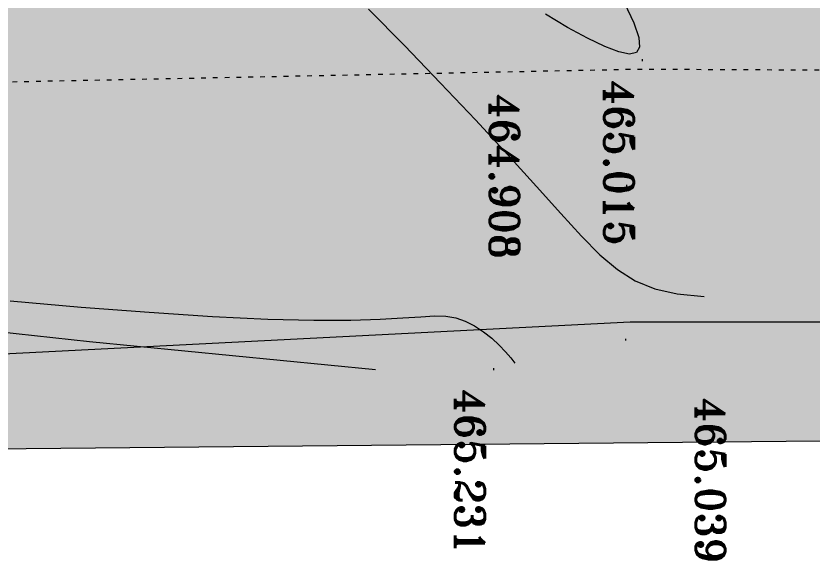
# Model space of a CAD drawing. Header units: millimetres. Extents: x 132836 to 1862386, y -330276 to -143438.
# Drawn here: x 230308 to 250557, y -297015 to -283199 of the extents above; entities that cross this region are included whole.
import ezdxf

# ---------------------------------------------------------------- set-up
doc = ezdxf.new("R2010")
doc.units = ezdxf.units.MM
doc.header["$MEASUREMENT"] = 0
doc.linetypes.add('ACAD_ISO03W100', pattern=[300, 120, -180])
for name, color, linetype in [('Nouveau_CN_01_00', 7, 'Continuous'), ('Nouveau_CN_02_00', 7, 'Continuous'), ('Nouveau_rg', 7, 'Continuous'), ('Nouveau_TopoAlt', 7, 'Continuous'), ('Nouveau_TopoJIS', 7, 'Continuous')]:
    doc.layers.add(name, color=color, linetype=linetype)
doc.styles.add('STYLE_GENERE_5', font='romant.shx')

msp = doc.modelspace()

# ---------------------------------------------------------------- hatches: boundary and pattern name
at = {"linetype": 'Continuous', "lineweight": 0, "true_color": 0x6f6f6f}
h = msp.add_hatch(color=8, dxfattribs=at)
h.paths.add_polyline_path([(141848.442, -275935.042), (141848.442, -295062.571), (269220.821, -293826.868), (269220.821, -270902.734), (268763.049, -270902.734), (254213.6, -271040.575), (254213.6, -163437.635), (153156.2, -163437.635), (153156.2, -271040.575), (153182.962, -271040.57), (153183.146, -272000.514, -0.409427364), (149183.681, -275935.042)])
h.paths.add_polyline_path([(158435.584, -260639.953), (155145.584, -260639.953), (155145.584, -248364.953), (155145.584, -243089.974), (155145.584, -242189.974), (158435.584, -242189.974)], flags=0)
h.paths.add_polyline_path([(196775.042, -260810.571), (196775.042, -222495.57), (186955.542, -222495.57), (186955.542, -218295.57), (196754.55, -218295.57), (196754.55, -208495.57), (196754.55, -204495.57), (193355.542, -204495.57), (193355.542, -201780.57), (193355.542, -195161.535), (195576.034, -195161.535), (195576.034, -189810.571), (217850.068, -189810.571), (217850.068, -262266.885), (245610.045, -262266.885), (245610.045, -253395.571), (245626.034, -253395.571), (246426.034, -253395.571), (247826.034, -253395.571), (247826.034, -248005.571), (247826.034, -246605.571), (245626.034, -246605.571), (245610.045, -246605.571), (245610.045, -171995.57), (212806.28, -171995.57), (161503.433, -171995.57), (161503.433, -193810.571), (161503.433, -230015.57), (161503.433, -260810.571)], flags=0)
h.paths.add_polyline_path([(162737.042, -269433.913, -0.09031866), (162858.773, -268727.623, -0.201448728), (163912.639, -267592.74, -0.104211445), (164718.006, -267415.055), (165317.979, -267409.371, -0.104044608), (166125.354, -267571.244, -0.238255457), (167284.257, -268953.318, -0.055188622), (167336.836, -269390.334), (167338.931, -269611.438), (167351.046, -270890.267), (167092.583, -271892.761, -0.267949192), (165370.083, -272909.124), (164770.11, -272914.808, -0.193717464), (163379.252, -272370.185, -0.070568756), (163028.663, -271931.262, -0.131652498), (162751.253, -270933.845)], flags=0)
h.paths.add_polyline_path([(173316.986, -273599.031), (173316.986, -273452.052), (173330.488, -267377.824, -0.380556701), (175316.986, -265609.826), (175394.714, -265609.826), (175394.714, -270609.826), (190394.714, -270609.826), (190394.714, -265609.826), (195356.191, -265609.826, -0.414213562), (196856.191, -267109.826), (196856.191, -273660.699, -0.345501612), (195137.285, -275433.432), (175327.752, -275599.002, -0.415791099)], flags=0)
h.paths.add_polyline_path([(205510.093, -271504.083, -0.134473934), (205230.948, -270484.937), (205230.948, -268984.937, -0.414213562), (207230.948, -266984.937), (207830.948, -266984.937, -0.414213562), (209830.948, -268984.937), (209830.948, -270484.937, -0.128820346), (209574.03, -271465.581, -0.270936291), (207830.948, -272484.937), (207230.948, -272484.937, -0.264979997)], flags=0)
h.paths.add_polyline_path([(217862.687, -273329.325), (217869.949, -267730.336, -0.098561509), (218100.718, -266943.721), (218117.681, -266951.545, -0.258849002), (219955.479, -265605.827), (219953.141, -265587.294), (220637.569, -265587.294), (220637.569, -265687.294), (220637.569, -270687.294), (250537.569, -270687.294), (250537.569, -265687.294), (252208.004, -265687.294), (254186.294, -265687.294), (254186.294, -267687.294), (254186.294, -271062.255, 0.001345761), (254186.323, -271073.021), (254197.209, -273095.233, -0.414213562), (252208.004, -275105.97), (243484.534, -275105.97, -0.005188955), (243431.438, -275116.103), (235447.992, -275196.191), (220071.012, -275253.24, -0.386553331), (217873.089, -273475.385, -0.025189219)], flags=0)

# ---------------------------------------------------------------- linework, layer by layer
at = {"color": 9, "linetype": 'Continuous', "lineweight": 5}
msp.add_lwpolyline([(149183.681, -275935.042), (141848.442, -275935.042), (141848.442, -295062.571), (269220.821, -293826.868), (269220.821, -270902.734), (268763.049, -270902.734), (254213.6, -271040.575), (254213.6, -163437.635), (153163.039, -163437.635), (153163.039, -271040.575), (153156.2, -271040.575), (153156.383, -272000.519), (153183.146, -272000.514, -0.409427364)], format="xyb", close=True, dxfattribs=at)
at = {"layer": 'Nouveau_CN_01_00', "color": 8, "linetype": 'Continuous', "lineweight": 5, "flags": 128}
msp.add_lwpolyline([(230162.931, -290448.878), (231963.462, -290604.696), (233698.874, -290737.788), (235304.429, -290841.584), (236715.389, -290909.518), (237883.159, -290937.963), (238823.717, -290935.061), (239569.183, -290911.894), (240151.677, -290879.545), (240603.319, -290849.098), (240956.231, -290831.635), (241242.531, -290838.239), (241494.341, -290879.993), (241737.672, -290964.515), (241974.1, -291085.569), (242199.094, -291233.451), (242408.121, -291398.461), (242596.651, -291570.897), (242760.149, -291741.056), (242894.085, -291899.238), (242993.926, -292035.739)], dxfattribs=at)
at = {"layer": 'Nouveau_CN_02_00', "color": 8, "linetype": 'Continuous', "lineweight": 5, "flags": 128}
for points in [[(245783.575, -282872.205), (246020.676, -283373.333), (246147.893, -283743.841), (246169.495, -283993.475), (246089.753, -284131.983), (245912.937, -284169.112), (245643.317, -284114.61), (245285.163, -283978.223), (244844.882, -283768.785), (244337.431, -283491.47), (243779.903, -283150.54)], [(239277.567, -283023.249), (240192.726, -283954.012), (241108.815, -284906.258), (241994.521, -285844.444), (242818.532, -286733.028), (243549.534, -287536.465), (244166.993, -288226.441), (244693.476, -288803.549), (245162.332, -289275.611), (245606.906, -289650.448), (246060.545, -289935.883), (246556.595, -290139.736), (247128.402, -290269.83), (247809.312, -290333.986)], [(226571.523, -290874.303), (232175.395, -291484.134), (239453.576, -292193.388)]]:
    msp.add_lwpolyline(points, dxfattribs=at)
at = {"layer": 'Nouveau_rg', "color": 8, "linetype": 'ACAD_ISO03W100', "lineweight": 5, "flags": 128}
msp.add_lwpolyline([(150123.674, -285374.791), (161059.857, -285235.764), (178189.99, -285039.487), (194620.815, -285058.524), (210546.59, -285167.338), (228252.859, -284910.797), (246145.911, -284550.51), (263969.846, -284632.08)], dxfattribs=at)
at = {"layer": 'Nouveau_rg', "color": 8, "linetype": 'Continuous', "lineweight": 5, "flags": 128}
msp.add_lwpolyline([(150212.147, -292334.229), (161143.965, -292195.257), (178225.831, -291999.533), (194593.006, -292018.496), (210573.232, -292127.683), (228480.963, -291868.223), (245929.775, -290976.51), (264357.683, -290976.51)], dxfattribs=at)
at = {"layer": 'Nouveau_TopoJIS', "color": 8, "linetype": 'Continuous', "lineweight": 5}
for p, q in [((246239.911, -284299.51), (246239.911, -284349.51)), ((245840.911, -287496.51), (245840.911, -287546.51)), ((245808.911, -291408.51), (245808.911, -291458.51)), ((242451.911, -292156.51), (242451.911, -292206.51))]:
    msp.add_line(p, q, dxfattribs=at)

# ---------------------------------------------------------------- texts
at = {"layer": 'Nouveau_TopoAlt', "color": 253, "linetype": 'Continuous', "lineweight": 5, "true_color": 0x9f9f9f, "char_height": 750, "attachment_point": 1, "rotation": 270, "style": 'STYLE_GENERE_5'}
for s, insert in [('\\A1;{\\pql;\\Fromant.shx;465.015}', (246021.723, -284828.01)), ('\\A1;{\\pql;\\Fromant.shx;464.908}', (243110.032, -285174.313)), ('\\A1;{\\pql;\\Fromant.shx;465.231}', (242233.723, -292685.01)), ('\\A1;{\\pql;\\Fromant.shx;465.039}', (248347.86, -292900.922))]:
    msp.add_mtext(s, dxfattribs=dict(at, insert=insert))

doc.saveas('drawing.dxf')
